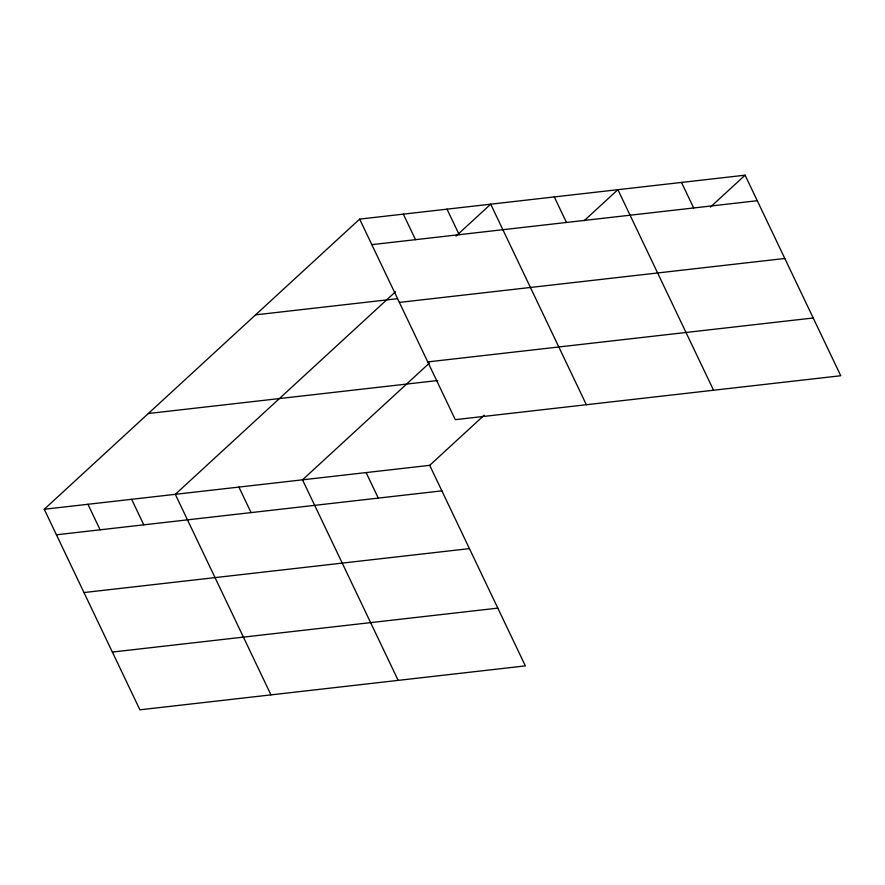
<?xml version="1.0" encoding="UTF-8"?>
<svg xmlns="http://www.w3.org/2000/svg" width="885" height="885" viewBox="0 0 885 885"><rect width="100%" height="100%" fill="white"/><g stroke="black" fill="none" stroke-linecap="round" stroke-linejoin="round"><path stroke-width="1.33" d="M44.25 509.262L429.701 465.333L525.358 665.885L139.907 709.814L44.25 509.262L359.642 219.115L745.093 175.186L840.75 375.738L455.299 419.667L359.642 219.115M395.54 291.718L175.307 494.328L270.965 694.88M455.996 236.096L490.699 204.181L586.357 404.733M429.413 363.071L302.504 479.825L398.161 680.377M584.188 220.686L617.896 189.678L713.553 390.241M429.701 465.333L484.217 415.176M710.401 207.101L745.093 175.186M371.822 244.647L757.272 200.718M255.566 314.861L397.442 298.699M399.367 302.404L784.818 258.475M427.754 361.91L813.204 317.981M148.326 413.516L437.699 380.528M56.43 534.794L441.88 490.854M83.975 592.552L469.426 548.611M112.362 652.057L497.812 608.128M681.494 182.432L693.674 207.964M554.298 196.935L566.466 222.467M447.013 209.159L459.193 234.691M403.328 214.137L415.507 239.669M366.102 472.579L378.282 498.111M238.906 487.071L251.075 512.603M131.622 499.306L143.801 524.838M87.936 504.284L100.116 529.816"/></g></svg>
